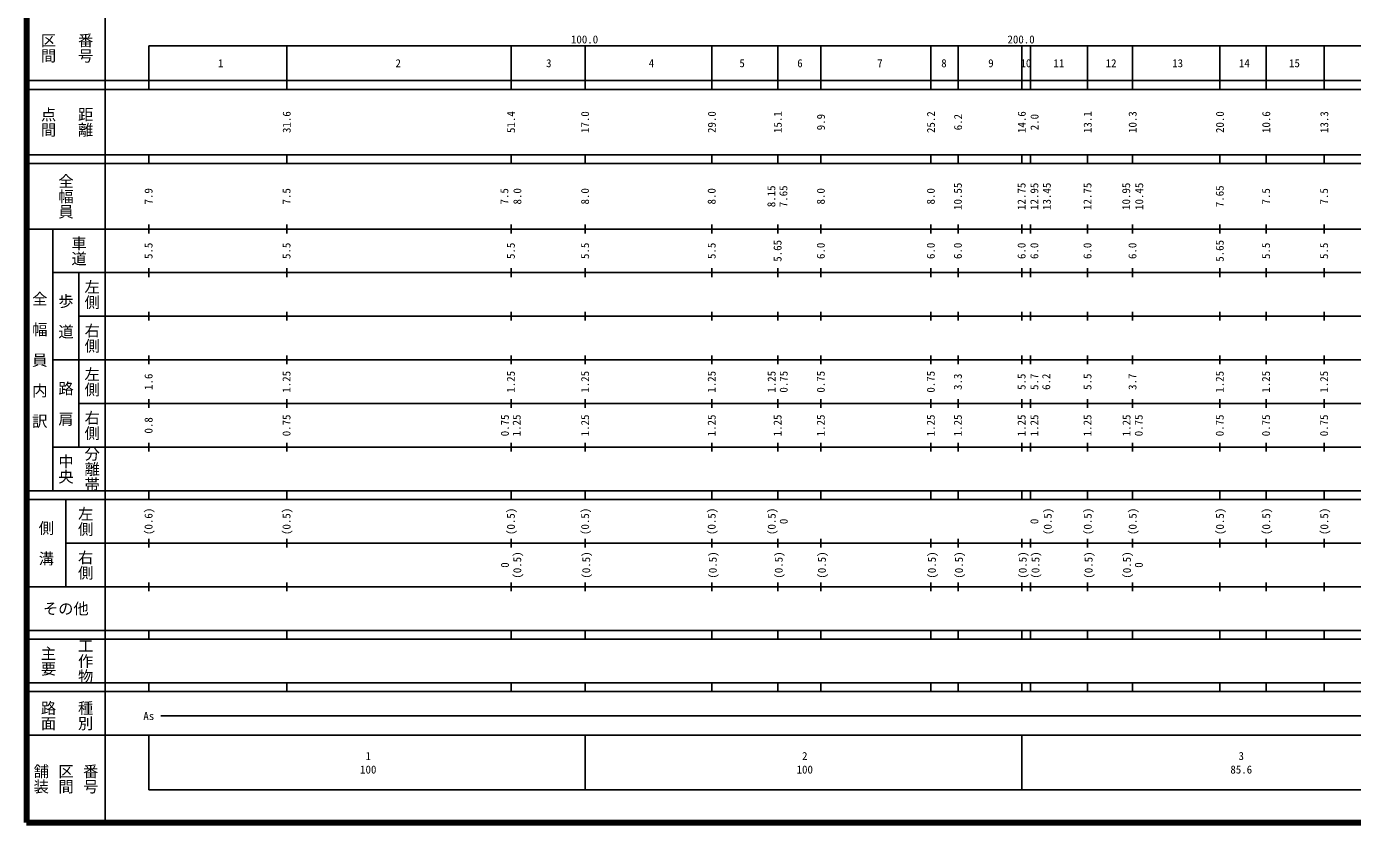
# Model space of a CAD drawing. Units: millimetres on the paper, enlarged 1000 times. Extents: x 40000 to 680000, y 20000 to 380000.
# Drawn here: x 40000 to 343769, y 20000 to 202409 of the extents above; entities that cross this region are included whole.
import ezdxf
from ezdxf.enums import TextEntityAlignment as Align

# ---------------------------------------------------------------- set-up
doc = ezdxf.new("R2010")
doc.units = ezdxf.units.MM
doc.header["$LTSCALE"] = 1000
doc.layers.add('M-TTL', color=2, linetype='Continuous', lineweight=140)
doc.layers.add('M-TTL-BAND', color=7, linetype='Continuous', lineweight=25)
doc.styles.add('@ＭＳ ゴシック', font='')
doc.styles.add('ＭＳ ゴシック', font='')
doc.styles.get('@ＭＳ ゴシック').set_extended_font_data('@MS Gothic')
doc.styles.get('ＭＳ ゴシック').set_extended_font_data('MS Gothic')

msp = doc.modelspace()

# ---------------------------------------------------------------- linework, layer by layer
at = {"layer": 'M-TTL'}
for p, q in [((40000, 380000), (40000, 20000)), ((40000, 20000), (680000, 20000))]:
    msp.add_line(p, q, dxfattribs=at)
at = {"layer": 'M-TTL-BAND'}
for p, q in [((58000, 370000), (58000, 20000)), ((68000, 198000), (579000, 198000)), ((68000, 198000), (68000, 188000)), ((99600, 198000), (99600, 188000)), ((151000, 198000), (151000, 188000)), ((168000, 198000), (168000, 188000)), ((197000, 198000), (197000, 188000)), ((212100, 198000), (212100, 188000)), ((222000, 198000), (222000, 188000)), ((247200, 198000), (247200, 188000)), ((253400, 198000), (253400, 188000)), ((268000, 198000), (268000, 188000)), ((270000, 198000), (270000, 188000)), ((283100, 198000), (283100, 188000)), ((293400, 198000), (293400, 188000)), ((313400, 198000), (313400, 188000)), ((324000, 198000), (324000, 188000)), ((337300, 198000), (337300, 188000)), ((40000, 190000), (579000, 190000)), ((40000, 188000), (579000, 188000)), ((40000, 173000), (579000, 173000)), ((40000, 171000), (579000, 171000)), ((68000, 171000), (68000, 173000)), ((99600, 171000), (99600, 173000)), ((151000, 171000), (151000, 173000)), ((168000, 171000), (168000, 173000)), ((197000, 171000), (197000, 173000)), ((212100, 171000), (212100, 173000)), ((222000, 171000), (222000, 173000)), ((247200, 171000), (247200, 173000)), ((253400, 171000), (253400, 173000)), ((268000, 171000), (268000, 173000)), ((270000, 171000), (270000, 173000)), ((283100, 171000), (283100, 173000)), ((293400, 171000), (293400, 173000)), ((313400, 171000), (313400, 173000)), ((324000, 171000), (324000, 173000)), ((337300, 171000), (337300, 173000)), ((40000, 156000), (579000, 156000)), ((46000, 96000), (46000, 156000)), ((68000, 155000), (68000, 157000)), ((99600, 155000), (99600, 157000)), ((151000, 155000), (151000, 157000)), ((168000, 155000), (168000, 157000)), ((197000, 155000), (197000, 157000)), ((212100, 155000), (212100, 157000)), ((222000, 155000), (222000, 157000)), ((247200, 155000), (247200, 157000)), ((253400, 155000), (253400, 157000)), ((268000, 155000), (268000, 157000)), ((270000, 155000), (270000, 157000)), ((283100, 155000), (283100, 157000)), ((293400, 155000), (293400, 157000)), ((313400, 155000), (313400, 157000)), ((324000, 155000), (324000, 157000)), ((337300, 155000), (337300, 157000)), ((46000, 146000), (579000, 146000)), ((52000, 146000), (52000, 106000)), ((68000, 145000), (68000, 147000)), ((99600, 145000), (99600, 147000)), ((151000, 145000), (151000, 147000)), ((168000, 145000), (168000, 147000)), ((197000, 145000), (197000, 147000)), ((212100, 145000), (212100, 147000)), ((222000, 145000), (222000, 147000)), ((247200, 145000), (247200, 147000)), ((253400, 145000), (253400, 147000)), ((268000, 145000), (268000, 147000)), ((270000, 145000), (270000, 147000)), ((283100, 145000), (283100, 147000)), ((293400, 145000), (293400, 147000)), ((313400, 145000), (313400, 147000)), ((324000, 145000), (324000, 147000)), ((337300, 145000), (337300, 147000)), ((68000, 135000), (68000, 137000)), ((99600, 135000), (99600, 137000)), ((151000, 135000), (151000, 137000)), ((168000, 135000), (168000, 137000)), ((197000, 135000), (197000, 137000)), ((212100, 135000), (212100, 137000)), ((222000, 135000), (222000, 137000)), ((247200, 135000), (247200, 137000)), ((253400, 135000), (253400, 137000)), ((268000, 135000), (268000, 137000)), ((270000, 135000), (270000, 137000)), ((283100, 135000), (283100, 137000)), ((293400, 135000), (293400, 137000)), ((313400, 135000), (313400, 137000)), ((324000, 135000), (324000, 137000)), ((337300, 135000), (337300, 137000)), ((52000, 136000), (579000, 136000)), ((46000, 126000), (579000, 126000)), ((68000, 125000), (68000, 127000)), ((99600, 125000), (99600, 127000)), ((151000, 125000), (151000, 127000)), ((168000, 125000), (168000, 127000)), ((197000, 125000), (197000, 127000)), ((212100, 125000), (212100, 127000)), ((222000, 125000), (222000, 127000)), ((247200, 125000), (247200, 127000)), ((253400, 125000), (253400, 127000)), ((268000, 125000), (268000, 127000)), ((270000, 125000), (270000, 127000)), ((283100, 125000), (283100, 127000)), ((293400, 125000), (293400, 127000)), ((313400, 125000), (313400, 127000)), ((324000, 125000), (324000, 127000)), ((337300, 125000), (337300, 127000)), ((52000, 116000), (579000, 116000)), ((68000, 115000), (68000, 117000)), ((99600, 115000), (99600, 117000)), ((151000, 115000), (151000, 117000)), ((168000, 115000), (168000, 117000)), ((197000, 115000), (197000, 117000)), ((212100, 115000), (212100, 117000)), ((222000, 115000), (222000, 117000)), ((247200, 115000), (247200, 117000)), ((253400, 115000), (253400, 117000)), ((268000, 115000), (268000, 117000)), ((270000, 115000), (270000, 117000)), ((283100, 115000), (283100, 117000)), ((293400, 115000), (293400, 117000)), ((313400, 115000), (313400, 117000)), ((324000, 115000), (324000, 117000)), ((337300, 115000), (337300, 117000)), ((68000, 105000), (68000, 107000)), ((99600, 105000), (99600, 107000)), ((151000, 105000), (151000, 107000)), ((168000, 105000), (168000, 107000)), ((197000, 105000), (197000, 107000)), ((212100, 105000), (212100, 107000)), ((222000, 105000), (222000, 107000)), ((247200, 105000), (247200, 107000)), ((253400, 105000), (253400, 107000)), ((268000, 105000), (268000, 107000)), ((270000, 105000), (270000, 107000)), ((283100, 105000), (283100, 107000)), ((293400, 105000), (293400, 107000)), ((313400, 105000), (313400, 107000)), ((324000, 105000), (324000, 107000)), ((337300, 105000), (337300, 107000)), ((46000, 106000), (579000, 106000)), ((40000, 96000), (579000, 96000)), ((68000, 94000), (68000, 96000)), ((99600, 94000), (99600, 96000)), ((151000, 94000), (151000, 96000)), ((168000, 94000), (168000, 96000)), ((197000, 94000), (197000, 96000)), ((212100, 94000), (212100, 96000)), ((222000, 94000), (222000, 96000)), ((247200, 94000), (247200, 96000)), ((253400, 94000), (253400, 96000)), ((268000, 94000), (268000, 96000)), ((270000, 94000), (270000, 96000)), ((283100, 94000), (283100, 96000)), ((293400, 94000), (293400, 96000)), ((313400, 94000), (313400, 96000)), ((324000, 94000), (324000, 96000)), ((337300, 94000), (337300, 96000)), ((40000, 94000), (579000, 94000)), ((49000, 94000), (49000, 74000)), ((49000, 84000), (579000, 84000)), ((68000, 83000), (68000, 85000)), ((99600, 83000), (99600, 85000)), ((151000, 83000), (151000, 85000)), ((168000, 83000), (168000, 85000)), ((197000, 83000), (197000, 85000)), ((212100, 83000), (212100, 85000)), ((222000, 83000), (222000, 85000)), ((247200, 83000), (247200, 85000)), ((253400, 83000), (253400, 85000)), ((268000, 83000), (268000, 85000)), ((270000, 83000), (270000, 85000)), ((283100, 83000), (283100, 85000)), ((293400, 83000), (293400, 85000)), ((313400, 83000), (313400, 85000)), ((324000, 83000), (324000, 85000)), ((337300, 83000), (337300, 85000)), ((40000, 74000), (579000, 74000)), ((68000, 73000), (68000, 75000)), ((99600, 73000), (99600, 75000)), ((151000, 73000), (151000, 75000)), ((168000, 73000), (168000, 75000)), ((197000, 73000), (197000, 75000)), ((212100, 73000), (212100, 75000)), ((222000, 73000), (222000, 75000)), ((247200, 73000), (247200, 75000)), ((253400, 73000), (253400, 75000)), ((268000, 73000), (268000, 75000)), ((270000, 73000), (270000, 75000)), ((283100, 73000), (283100, 75000)), ((293400, 73000), (293400, 75000)), ((313400, 73000), (313400, 75000)), ((324000, 73000), (324000, 75000)), ((337300, 73000), (337300, 75000)), ((40000, 64000), (579000, 64000)), ((68000, 62000), (68000, 64000)), ((99600, 62000), (99600, 64000)), ((151000, 62000), (151000, 64000)), ((168000, 62000), (168000, 64000)), ((197000, 62000), (197000, 64000)), ((212100, 62000), (212100, 64000)), ((222000, 62000), (222000, 64000)), ((247200, 62000), (247200, 64000)), ((253400, 62000), (253400, 64000)), ((268000, 62000), (268000, 64000)), ((270000, 62000), (270000, 64000)), ((283100, 62000), (283100, 64000)), ((293400, 62000), (293400, 64000)), ((313400, 62000), (313400, 64000)), ((324000, 62000), (324000, 64000)), ((337300, 62000), (337300, 64000)), ((40000, 62000), (579000, 62000)), ((40000, 52000), (579000, 52000)), ((68000, 50000), (68000, 52000)), ((99600, 50000), (99600, 52000)), ((151000, 50000), (151000, 52000)), ((168000, 50000), (168000, 52000)), ((197000, 50000), (197000, 52000)), ((212100, 50000), (212100, 52000)), ((222000, 50000), (222000, 52000)), ((247200, 50000), (247200, 52000)), ((253400, 50000), (253400, 52000)), ((268000, 50000), (268000, 52000)), ((270000, 50000), (270000, 52000)), ((283100, 50000), (283100, 52000)), ((293400, 50000), (293400, 52000)), ((313400, 50000), (313400, 52000)), ((324000, 50000), (324000, 52000)), ((337300, 50000), (337300, 52000)), ((40000, 50000), (579000, 50000)), ((70805, 44406), (350496, 44406)), ((40000, 40000), (579000, 40000)), ((68000, 40000), (68000, 27500)), ((168000, 40000), (168000, 27500)), ((268000, 40000), (268000, 27500)), ((68000, 27500), (579000, 27500))]:
    msp.add_line(p, q, dxfattribs=at)

# ---------------------------------------------------------------- texts
for s, height, rotation, style, p in [('区間', 2566, 270, '@ＭＳ ゴシック', (45000, 197500)), ('番号', 2566, 270, '@ＭＳ ゴシック', (53500, 197500)), ('点間', 2566, 270, '@ＭＳ ゴシック', (45000, 180500)), ('距離', 2566, 270, '@ＭＳ ゴシック', (53500, 180500)), ('31.6', 1833, 90, 'ＭＳ ゴシック', (99600, 180500)), ('51.4', 1833, 90, 'ＭＳ ゴシック', (151000, 180500)), ('17.0', 1833, 90, 'ＭＳ ゴシック', (167956, 180500)), ('29.0', 1833, 90, 'ＭＳ ゴシック', (197000, 180500)), ('15.1', 1833, 90, 'ＭＳ ゴシック', (212100, 180500)), ('25.2', 1833, 90, 'ＭＳ ゴシック', (247200, 180500)), ('14.6', 1833, 90, 'ＭＳ ゴシック', (268000, 180500)), ('13.1', 1833, 90, 'ＭＳ ゴシック', (283100, 180500)), ('10.3', 1833, 90, 'ＭＳ ゴシック', (293400, 180500)), ('20.0', 1833, 90, 'ＭＳ ゴシック', (313400, 180500)), ('10.6', 1833, 90, 'ＭＳ ゴシック', (324000, 180500)), ('13.3', 1833, 90, 'ＭＳ ゴシック', (337300, 180500)), ('9.9', 1833, 90, 'ＭＳ ゴシック', (222000, 180500)), ('6.2', 1833, 90, 'ＭＳ ゴシック', (253400, 180500)), ('2.0', 1833, 90, 'ＭＳ ゴシック', (270928, 180500)), ('全幅員', 2566, 270, '@ＭＳ ゴシック', (49000, 163500)), ('7.9', 1833, 90, 'ＭＳ ゴシック', (67953, 163500)), ('7.5', 1833, 90, 'ＭＳ ゴシック', (99553, 163500)), ('7.5', 1833, 90, 'ＭＳ ゴシック', (149463, 163500)), ('8.0', 1833, 90, 'ＭＳ ゴシック', (152445, 163500)), ('8.0', 1833, 90, 'ＭＳ ゴシック', (167953, 163500)), ('8.0', 1833, 90, 'ＭＳ ゴシック', (196953, 163500)), ('8.15', 1833, 90, 'ＭＳ ゴシック', (210627, 163500)), ('7.65', 1833, 90, 'ＭＳ ゴシック', (213383, 163500)), ('8.0', 1833, 90, 'ＭＳ ゴシック', (221953, 163500)), ('8.0', 1833, 90, 'ＭＳ ゴシック', (247153, 163500)), ('10.55', 1833, 90, 'ＭＳ ゴシック', (253353, 163500)), ('12.75', 1833, 90, 'ＭＳ ゴシック', (267953, 163500)), ('12.95', 1833, 90, 'ＭＳ ゴシック', (270881, 163500)), ('13.45', 1833, 90, 'ＭＳ ゴシック', (273736, 163500)), ('12.75', 1833, 90, 'ＭＳ ゴシック', (283053, 163500)), ('10.95', 1833, 90, 'ＭＳ ゴシック', (291919, 163500)), ('10.45', 1833, 90, 'ＭＳ ゴシック', (294901, 163500)), ('7.65', 1833, 90, 'ＭＳ ゴシック', (313353, 163500)), ('7.5', 1833, 90, 'ＭＳ ゴシック', (323953, 163500)), ('7.5', 1833, 90, 'ＭＳ ゴシック', (337253, 163500)), ('車道', 2566, 270, '@ＭＳ ゴシック', (52000, 151000)), ('5.5', 1833, 90, 'ＭＳ ゴシック', (67953, 151000)), ('5.5', 1833, 90, 'ＭＳ ゴシック', (99553, 151000)), ('5.5', 1833, 90, 'ＭＳ ゴシック', (150953, 151000)), ('5.5', 1833, 90, 'ＭＳ ゴシック', (167953, 151000)), ('5.5', 1833, 90, 'ＭＳ ゴシック', (196953, 151000)), ('5.65', 1833, 90, 'ＭＳ ゴシック', (212053, 151000)), ('6.0', 1833, 90, 'ＭＳ ゴシック', (221953, 151000)), ('6.0', 1833, 90, 'ＭＳ ゴシック', (247153, 151000)), ('6.0', 1833, 90, 'ＭＳ ゴシック', (253353, 151000)), ('6.0', 1833, 90, 'ＭＳ ゴシック', (267953, 151000)), ('6.0', 1833, 90, 'ＭＳ ゴシック', (270881, 151000)), ('6.0', 1833, 90, 'ＭＳ ゴシック', (283053, 151000)), ('6.0', 1833, 90, 'ＭＳ ゴシック', (293353, 151000)), ('5.65', 1833, 90, 'ＭＳ ゴシック', (313353, 151000)), ('5.5', 1833, 90, 'ＭＳ ゴシック', (323953, 151000)), ('5.5', 1833, 90, 'ＭＳ ゴシック', (337253, 151000)), ('左側', 2566, 270, '@ＭＳ ゴシック', (55000, 141000)), ('全\u3000幅\u3000員\u3000内\u3000訳', 2566, 270, '@ＭＳ ゴシック', (43000, 126000)), ('歩\u3000道', 2566, 270, '@ＭＳ ゴシック', (49000, 136000)), ('右側', 2566, 270, '@ＭＳ ゴシック', (55000, 131000)), ('左側', 2566, 270, '@ＭＳ ゴシック', (55000, 121000)), ('1.6', 1833, 90, 'ＭＳ ゴシック', (67953, 121000)), ('1.25', 1833, 90, 'ＭＳ ゴシック', (99553, 121000)), ('1.25', 1833, 90, 'ＭＳ ゴシック', (150953, 121000)), ('1.25', 1833, 90, 'ＭＳ ゴシック', (167953, 121000)), ('1.25', 1833, 90, 'ＭＳ ゴシック', (196953, 121000)), ('1.25', 1833, 90, 'ＭＳ ゴシック', (210694, 121000)), ('0.75', 1833, 90, 'ＭＳ ゴシック', (213449, 121000)), ('0.75', 1833, 90, 'ＭＳ ゴシック', (221953, 121000)), ('0.75', 1833, 90, 'ＭＳ ゴシック', (247153, 121000)), ('3.3', 1833, 90, 'ＭＳ ゴシック', (253353, 121000)), ('5.5', 1833, 90, 'ＭＳ ゴシック', (267953, 121000)), ('5.7', 1833, 90, 'ＭＳ ゴシック', (270881, 121000)), ('6.2', 1833, 90, 'ＭＳ ゴシック', (273598, 121000)), ('5.5', 1833, 90, 'ＭＳ ゴシック', (283053, 121000)), ('3.7', 1833, 90, 'ＭＳ ゴシック', (293353, 121000)), ('1.25', 1833, 90, 'ＭＳ ゴシック', (313353, 121000)), ('1.25', 1833, 90, 'ＭＳ ゴシック', (323953, 121000)), ('1.25', 1833, 90, 'ＭＳ ゴシック', (337253, 121000)), ('路\u3000肩', 2566, 270, '@ＭＳ ゴシック', (49000, 116000)), ('右側', 2566, 270, '@ＭＳ ゴシック', (55000, 111000)), ('0.8', 1833, 90, 'ＭＳ ゴシック', (67953, 111000)), ('0.75', 1833, 90, 'ＭＳ ゴシック', (99553, 111000)), ('0.75', 1833, 90, 'ＭＳ ゴシック', (149580, 111000)), ('1.25', 1833, 90, 'ＭＳ ゴシック', (152281, 111000)), ('1.25', 1833, 90, 'ＭＳ ゴシック', (167953, 111000)), ('1.25', 1833, 90, 'ＭＳ ゴシック', (196953, 111000)), ('1.25', 1833, 90, 'ＭＳ ゴシック', (212053, 111000)), ('1.25', 1833, 90, 'ＭＳ ゴシック', (221953, 111000)), ('1.25', 1833, 90, 'ＭＳ ゴシック', (247153, 111000)), ('1.25', 1833, 90, 'ＭＳ ゴシック', (253353, 111000)), ('1.25', 1833, 90, 'ＭＳ ゴシック', (267953, 111000)), ('1.25', 1833, 90, 'ＭＳ ゴシック', (270881, 111000)), ('1.25', 1833, 90, 'ＭＳ ゴシック', (283053, 111000)), ('1.25', 1833, 90, 'ＭＳ ゴシック', (291997, 111000)), ('0.75', 1833, 90, 'ＭＳ ゴシック', (294790, 111000)), ('0.75', 1833, 90, 'ＭＳ ゴシック', (313353, 111000)), ('0.75', 1833, 90, 'ＭＳ ゴシック', (323953, 111000)), ('0.75', 1833, 90, 'ＭＳ ゴシック', (337253, 111000)), ('中央', 2566, 270, '@ＭＳ ゴシック', (49000, 101000)), ('分離帯', 2566, 270, '@ＭＳ ゴシック', (55000, 101000)), ('左側', 2566, 270, '@ＭＳ ゴシック', (53500, 89000)), ('(0.6)', 1833, 90, 'ＭＳ ゴシック', (67953, 89000)), ('(0.5)', 1833, 90, 'ＭＳ ゴシック', (99553, 89000)), ('(0.5)', 1833, 90, 'ＭＳ ゴシック', (150953, 89000)), ('(0.5)', 1833, 90, 'ＭＳ ゴシック', (167953, 89000)), ('(0.5)', 1833, 90, 'ＭＳ ゴシック', (196953, 89000)), ('(0.5)', 1833, 90, 'ＭＳ ゴシック', (210704, 89000)), ('(0.5)', 1833, 90, 'ＭＳ ゴシック', (273938, 89000)), ('(0.5)', 1833, 90, 'ＭＳ ゴシック', (283100, 89000)), ('(0.5)', 1833, 90, 'ＭＳ ゴシック', (293400, 89000)), ('(0.5)', 1833, 90, 'ＭＳ ゴシック', (313400, 89000)), ('(0.5)', 1833, 90, 'ＭＳ ゴシック', (324000, 89000)), ('(0.5)', 1833, 90, 'ＭＳ ゴシック', (337300, 89000)), ('側\u3000溝', 2566, 270, '@ＭＳ ゴシック', (44500, 84000)), ('0', 1833, 90, 'ＭＳ ゴシック', (213459, 89000)), ('0', 1833, 90, 'ＭＳ ゴシック', (270881, 89000)), ('右側', 2566, 270, '@ＭＳ ゴシック', (53500, 79000)), ('0', 1833, 90, 'ＭＳ ゴシック', (149587, 79000)), ('(0.5)', 1833, 90, 'ＭＳ ゴシック', (152418, 79000)), ('(0.5)', 1833, 90, 'ＭＳ ゴシック', (168209, 79000)), ('(0.5)', 1833, 90, 'ＭＳ ゴシック', (197209, 79000)), ('(0.5)', 1833, 90, 'ＭＳ ゴシック', (212309, 79000)), ('(0.5)', 1833, 90, 'ＭＳ ゴシック', (222209, 79000)), ('(0.5)', 1833, 90, 'ＭＳ ゴシック', (247409, 79000)), ('(0.5)', 1833, 90, 'ＭＳ ゴシック', (253609, 79000)), ('(0.5)', 1833, 90, 'ＭＳ ゴシック', (268209, 79000)), ('(0.5)', 1833, 90, 'ＭＳ ゴシック', (271137, 79000)), ('(0.5)', 1833, 90, 'ＭＳ ゴシック', (283309, 79000)), ('(0.5)', 1833, 90, 'ＭＳ ゴシック', (292094, 79000)), ('0', 1833, 90, 'ＭＳ ゴシック', (294811, 79000)), ('工作物', 2566, 270, '@ＭＳ ゴシック', (53500, 57000)), ('主要', 2566, 270, '@ＭＳ ゴシック', (45000, 57000)), ('路面', 2566, 270, '@ＭＳ ゴシック', (45000, 44500)), ('種別', 2566, 270, '@ＭＳ ゴシック', (53500, 44500)), ('舗装', 2566, 270, '@ＭＳ ゴシック', (43333, 30000)), ('区間', 2566, 270, '@ＭＳ ゴシック', (49000, 30000)), ('番号', 2566, 270, '@ＭＳ ゴシック', (54667, 30000))]:
    msp.add_text(s, height=height, rotation=rotation, dxfattribs=dict(at, style=style)).set_placement(p, align=Align.MIDDLE_CENTER)
at = {"layer": 'M-TTL-BAND', "style": 'ＭＳ ゴシック'}
for s, height, p in [('100.0', 1833, (167844, 199445)), ('200.0', 1833, (267844, 199445)), ('1', 1833, (84503, 194000)), ('2', 1833, (125160, 194000)), ('3', 1833, (159649, 194000)), ('4', 1833, (183171, 194000)), ('5', 1833, (203940, 194000)), ('6', 1833, (217191, 194000)), ('7', 1833, (235513, 194000)), ('8', 1833, (250178, 194000)), ('9', 1833, (260939, 194000)), ('10', 1833, (268950, 194000)), ('11', 1833, (276502, 194000)), ('12', 1833, (288459, 194000)), ('13', 1833, (303723, 194000)), ('14', 1833, (318995, 194000)), ('15', 1833, (330487, 194000)), ('その他', 2566, (49000, 69000)), ('As', 1833, (68006, 44406)), ('1', 1833, (118288, 35238)), ('2', 1833, (218288, 35238)), ('3', 1833, (318288, 35238)), ('100', 1833, (118288, 32131)), ('100', 1833, (218288, 32131)), ('85.6', 1833, (318288, 32131))]:
    msp.add_text(s, height=height, dxfattribs=at).set_placement(p, align=Align.MIDDLE_CENTER)

doc.saveas('drawing.dxf')
